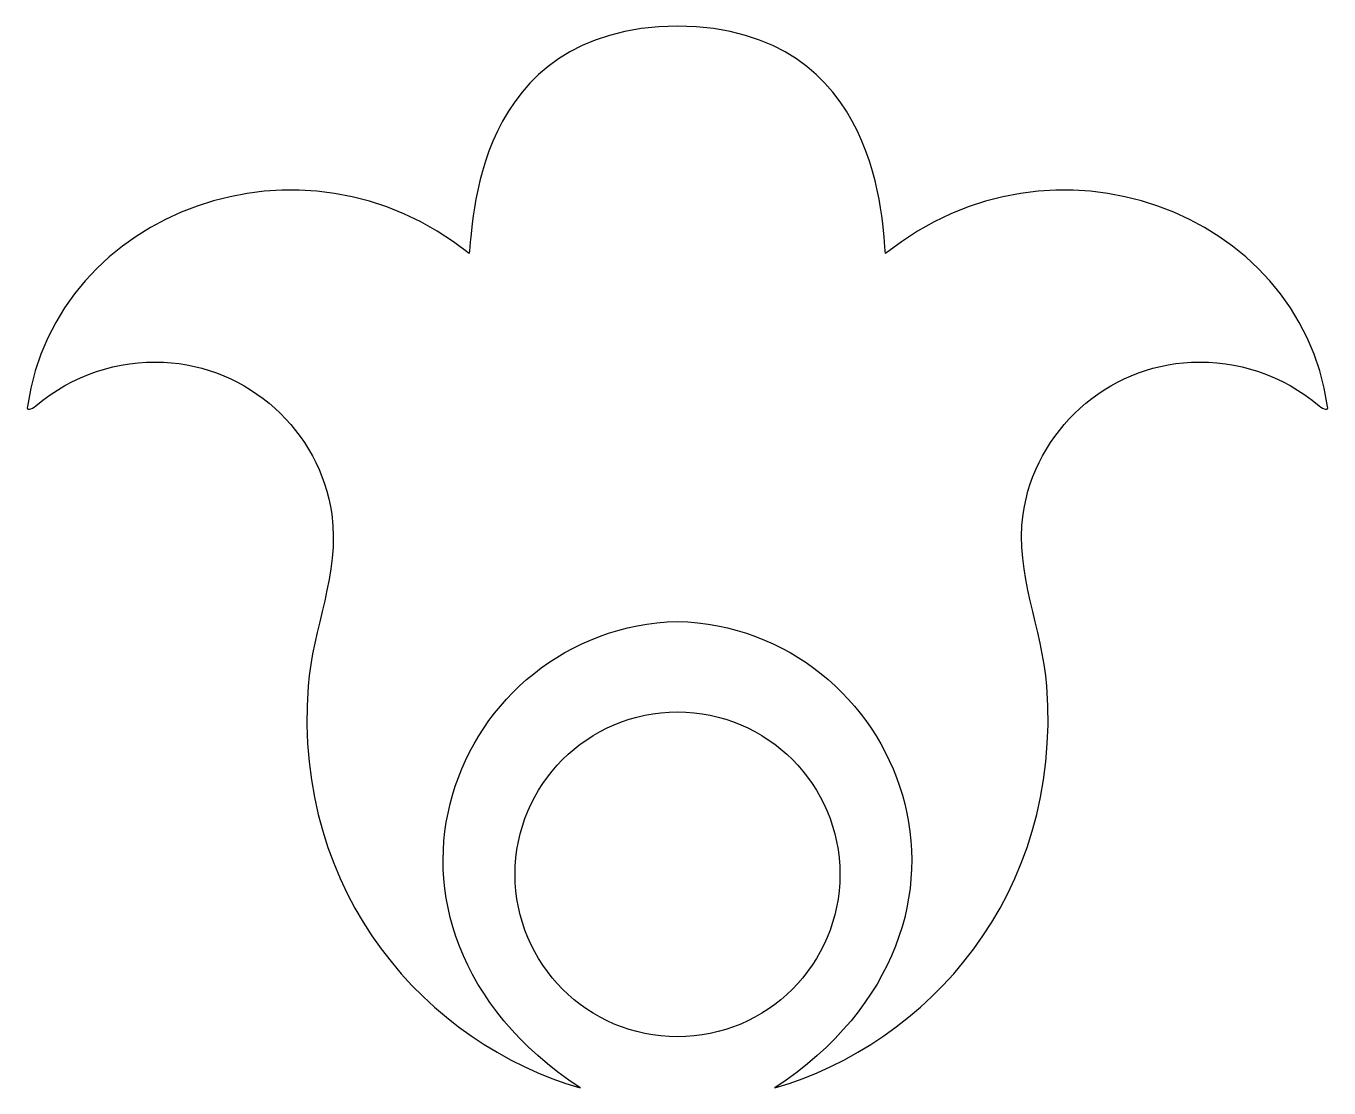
# Model space of a CAD drawing. Header units: centimetres. Extents: x -9.6 to 9.6, y -7.8 to 7.8.
import ezdxf

# ---------------------------------------------------------------- set-up
doc = ezdxf.new("R2010")
doc.units = ezdxf.units.CM
doc.header["$MEASUREMENT"] = 0
doc.layers.add('Camada 1', color=7, linetype='Continuous')

msp = doc.modelspace()

# ---------------------------------------------------------------- linework, layer by layer
at = {"layer": 'Camada 1'}
msp.add_ellipse((0.00001, -4.68775), major_axis=(0, 2.3989), ratio=1, dxfattribs=at)
msp.add_open_spline([(0.00004, 7.84244), (3.04071, 7.81543), (3.02042, 4.84905), (3.07447, 4.48109), (3.07447, 4.48109), (5.51872, 6.45829), (9.17828, 5.12816), (9.60251, 2.2248), (9.60251, 2.2248), (9.62169, 2.15953), (9.54287, 2.17866), (9.47538, 2.2338), (9.47538, 2.2338), (8.93521, 2.68957), (8.26113, 2.90788), (7.5893, 2.8775), (7.5893, 2.8775), (6.34695, 2.82347), (5.27901, 1.86695), (5.1046, 0.63135), (5.1046, 0.63135), (4.98191, -0.2509), (5.39043, -1.04764), (5.4557, -1.90966), (5.4557, -1.90966), (5.68081, -4.99983), (3.68781, -7.18635), (1.43827, -7.84241), (1.43827, -7.84241), (5.10233, -5.40044), (3.2748, -1.04315), (0.00007, -0.952), (0.00007, -0.952), (-3.27801, -1.04312), (-5.10443, -5.40044), (-1.4381, -7.84241), (-1.4381, -7.84241), (-3.68875, -7.18632), (-5.68173, -4.99981), (-5.45553, -1.90966), (-5.45553, -1.90966), (-5.39251, -1.04765), (-4.98288, -0.25091), (-5.10668, 0.63135), (-5.10668, 0.63135), (-5.27998, 1.86695), (-6.34792, 2.8235), (-7.5903, 2.8775), (-7.5903, 2.8775), (-8.26213, 2.90787), (-8.93507, 2.68957), (-9.47522, 2.2338), (-9.47522, 2.2338), (-9.54499, 2.17866), (-9.62151, 2.15953), (-9.60238, 2.2248), (-9.60238, 2.2248), (-9.17926, 5.12815), (-5.51856, 6.45829), (-3.07659, 4.48109), (-3.07659, 4.48109), (-3.02036, 4.84905), (-3.04397, 7.81542), (0.00004, 7.84244)], degree=3, knots=[0, 0, 0, 0, 0.05882353, 0.05882353, 0.05882353, 0.05882353, 0.11764706, 0.11764706, 0.11764706, 0.11764706, 0.17647059, 0.17647059, 0.17647059, 0.17647059, 0.23529412, 0.23529412, 0.23529412, 0.23529412, 0.29411765, 0.29411765, 0.29411765, 0.29411765, 0.35294118, 0.35294118, 0.35294118, 0.35294118, 0.41176471, 0.41176471, 0.41176471, 0.41176471, 0.47058824, 0.47058824, 0.47058824, 0.47058824, 0.52941176, 0.52941176, 0.52941176, 0.52941176, 0.58823529, 0.58823529, 0.58823529, 0.58823529, 0.64705882, 0.64705882, 0.64705882, 0.64705882, 0.70588235, 0.70588235, 0.70588235, 0.70588235, 0.76470588, 0.76470588, 0.76470588, 0.76470588, 0.82352941, 0.82352941, 0.82352941, 0.82352941, 0.88235294, 0.88235294, 0.88235294, 0.88235294, 1, 1, 1, 1], dxfattribs=at)

doc.saveas('drawing.dxf')
